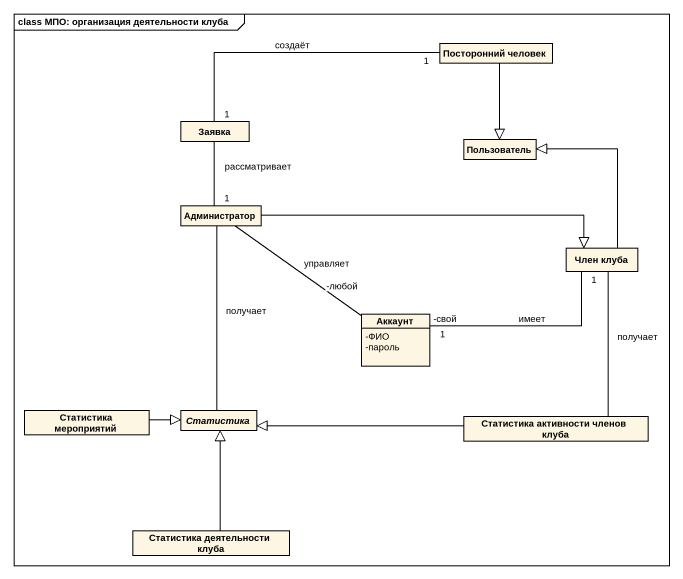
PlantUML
@startuml
mainframe class МПО: организация деятельности клуба
hide circle
hide empty members
skinparam classAttributeIconSize 0
class "Посторонний человек" as Посторонний_человек
class Заявка
class Пользователь
class Администратор
class "Член клуба" as Член_клуба
class Аккаунт {
  -ФИО
  -пароль
}
class "Статистика мероприятий" as Статистика_мероприятий
abstract class Статистика
class "Статистика активности членов клуба" as Статистика_активности
class "Статистика деятельности клуба" as Статистика_деятельности
Посторонний_человек "1" -left- "1" Заявка : создаёт
Посторонний_человек --|> Пользователь
Администратор "1" -up- Заявка : рассматривает
Администратор -right-|> Член_клуба
Администратор -- "-любой" Аккаунт : управляет
Администратор -- Статистика : получает
Член_клуба -up-|> Пользователь
Член_клуба "1" -left- "-свой\n1" Аккаунт : имеет
Член_клуба -- Статистика_активности : получает
Статистика_мероприятий -right-|> Статистика
Статистика_активности -left-|> Статистика
Статистика_деятельности -up-|> Статистика
@enduml
